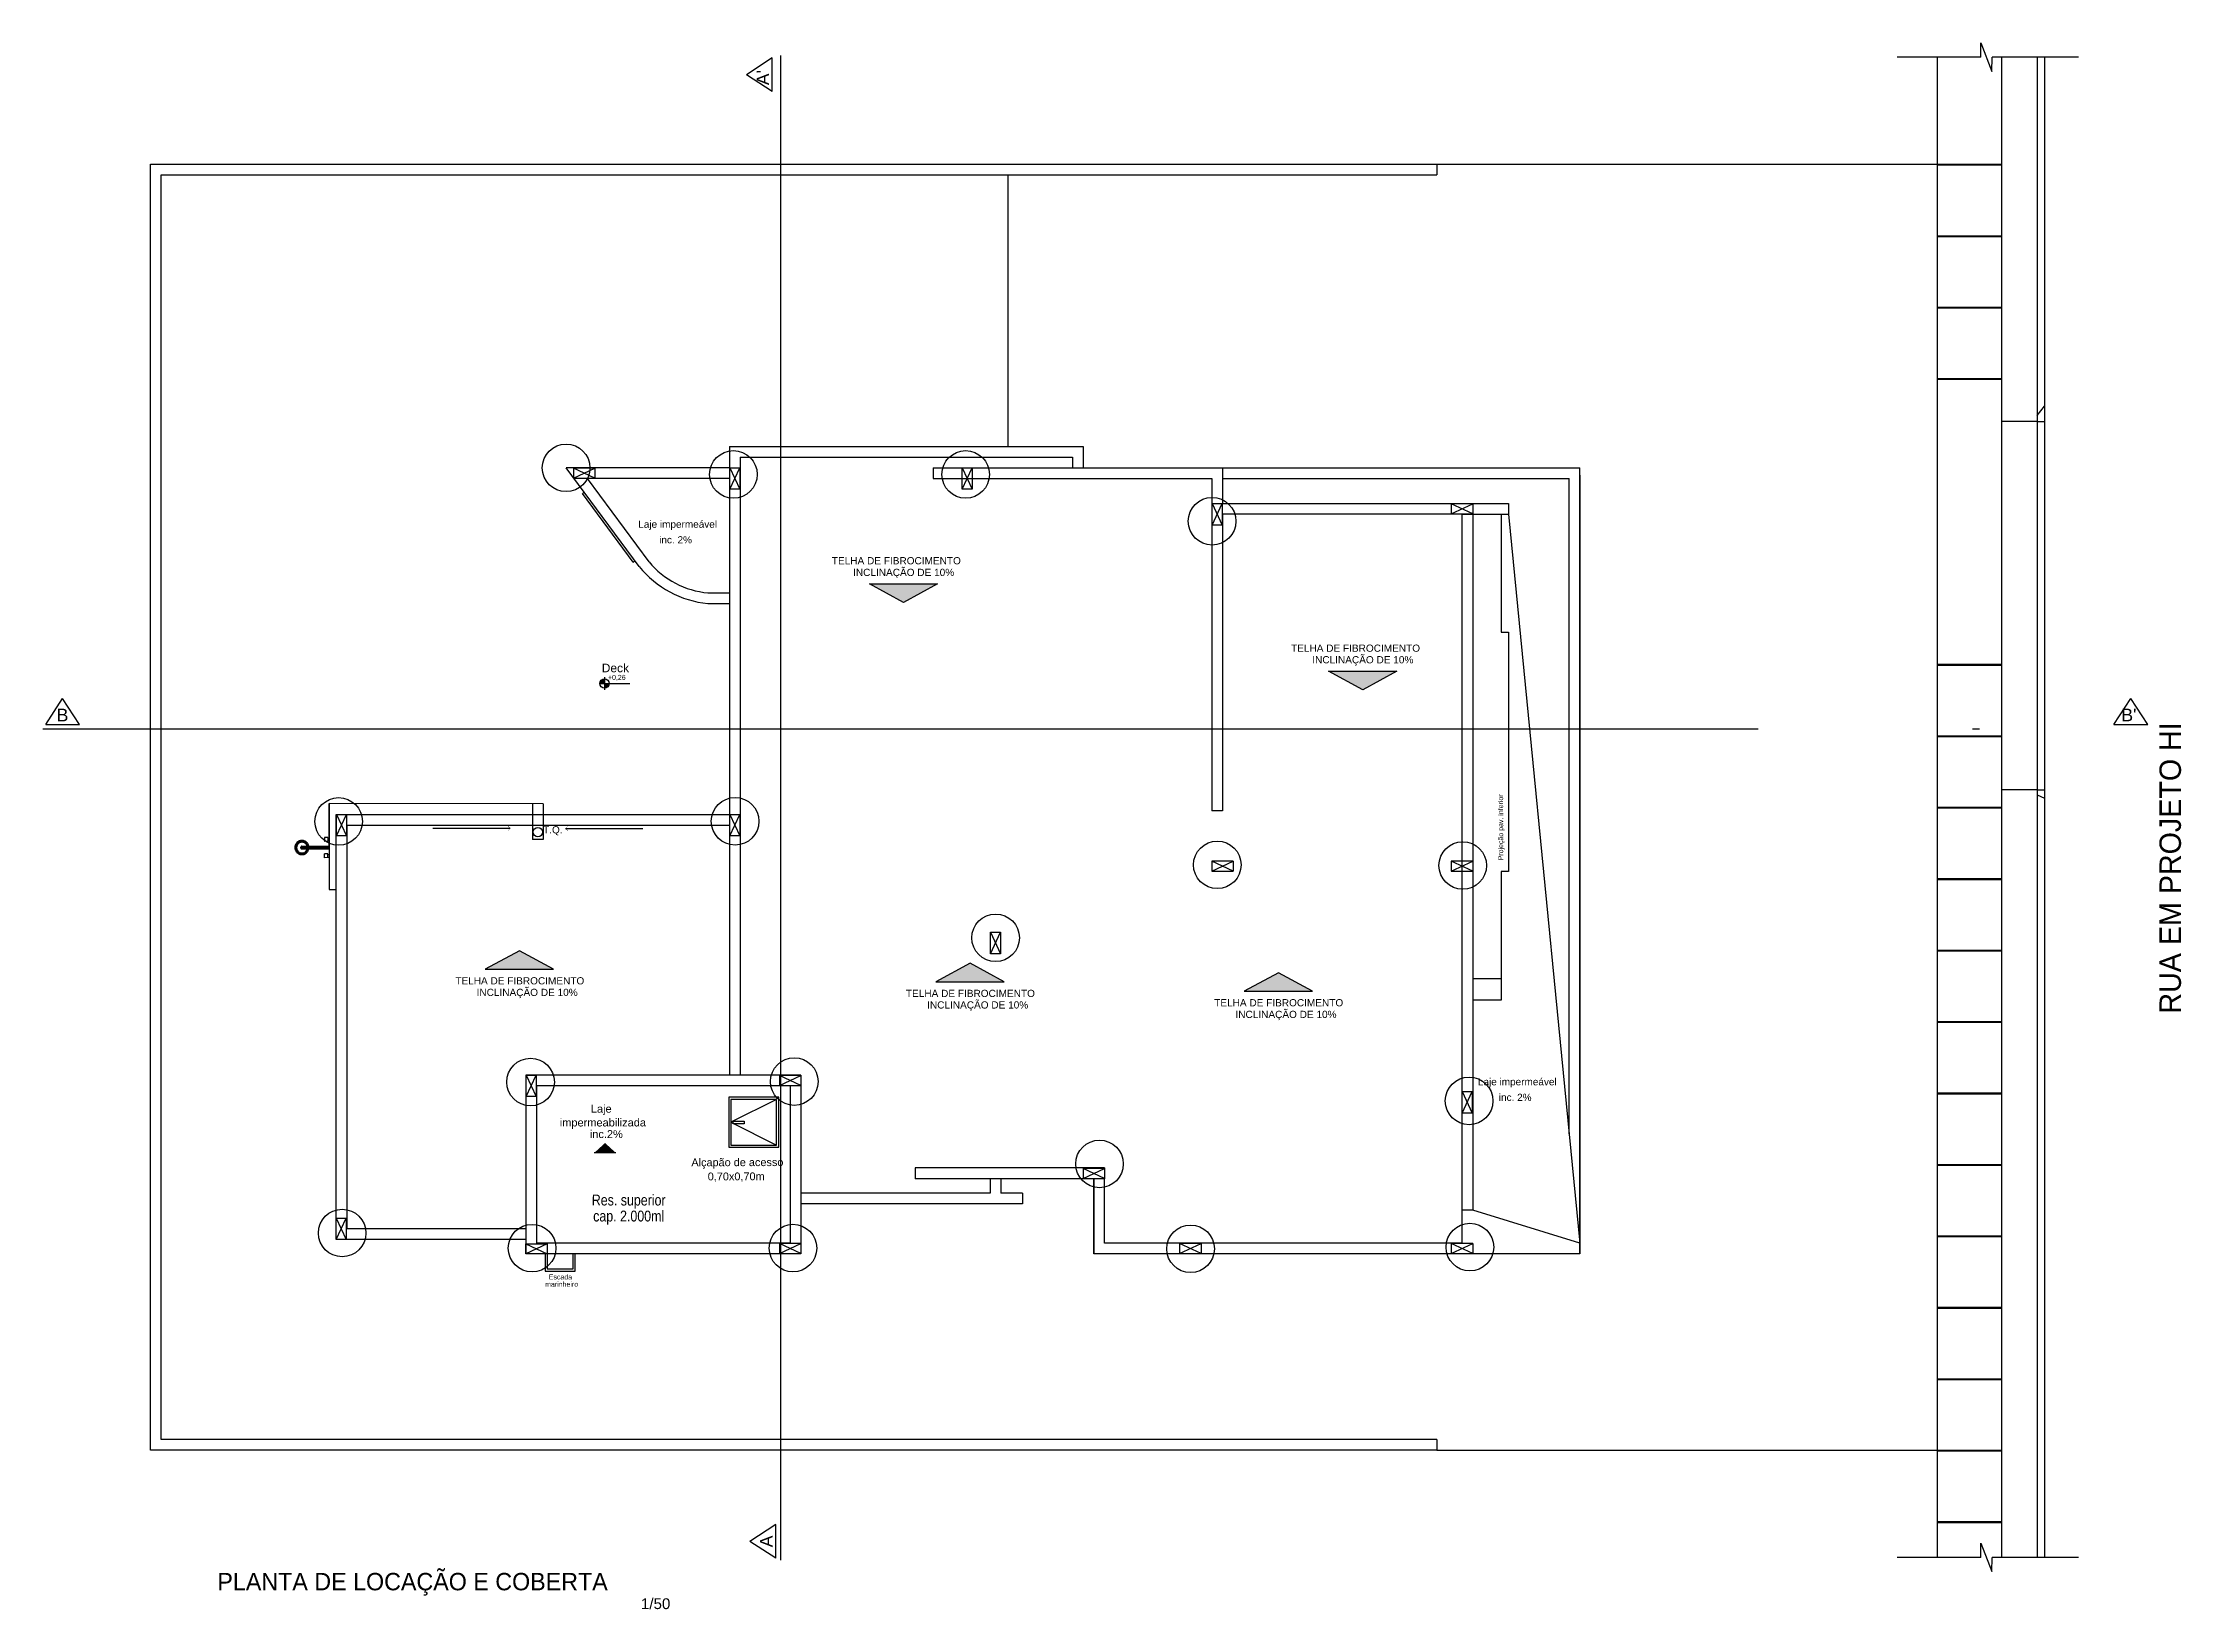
# Model space of a CAD drawing. Header units: millimetres. Extents: x 527 to 556.9, y 328.2 to 350.1.
import ezdxf

# ---------------------------------------------------------------- set-up
doc = ezdxf.new("R2010")
doc.units = ezdxf.units.MM
for name, pattern in [('ACAD_ISO02W100', [15, 12, -3]), ('ACAD_ISO04W100', [30, 24, -3, 0, -3]), ('DASHED', [70, 50, -20])]:
    doc.linetypes.add(name, pattern=pattern)
for name, color, linetype in [('Bwc eletros móveis textos', 7, 'Continuous'), ('cota', 7, 'Continuous'), ('Linha corte', 1, 'ACAD_ISO04W100'), ('LINHAS GERAIS', 7, 'Continuous'), ('LINHAS GERAIS.', 7, 'Continuous'), ('Parede', 210, 'Continuous'), ('PAREDE CORTADA 0.6', 210, 'Continuous'), ('PAREDE CORTE 02', 121, 'Continuous'), ('PAREDE CORTE 03', 151, 'Continuous'), ('PAREDE CORTE 04', 201, 'Continuous'), ('PAREDE CORTE 05', 50, 'Continuous'), ('PILAR', 3, 'Continuous'), ('PILAR 1', 3, 'Continuous'), ('projeção', 7, 'ACAD_ISO02W100'), ('texto', 7, 'Continuous'), ('TEXTO-02', 7, 'Continuous')]:
    doc.layers.add(name, color=color, linetype=linetype)
doc.styles.add('100-ANOTAÇÃO', font='ARIALN.TTF', dxfattribs={"height": 0.17})
doc.styles.add('ARIAL NARROW', font='ARIALN.TTF')
doc.styles.add('CP', font='swiss.ttf', dxfattribs={"height": 0.12})
doc.styles.get("Standard").update_dxf_attribs({"font": 'arial.ttf'})
doc.styles.add('STYLE1', font='arial.ttf', dxfattribs={"height": 0.35})
doc.styles.add('TEXTO-NEUTRO2', font='')
doc.styles.add('Utsaah', font='', dxfattribs={"height": 0.147484})
doc.styles.get('TEXTO-NEUTRO2').set_extended_font_data('AvantGarde Bk BT')
doc.styles.get('Utsaah').set_extended_font_data('Utsaah')
doc.dimstyles.new('1-50', dxfattribs={"dimscale": 50, "dimtxt": 0.0017, "dimasz": 0.0011, "dimexe": 0.02, "dimexo": 0.04, "dimgap": 0.0008, "dimtad": 1, "dimzin": 4, "dimdsep": 46, "dimtxsty": 'ARIAL NARROW', "dimblk": 'BLOCO-COTA', "dimcen": 0.0013, "dimse1": 1, "dimse2": 1, "dimsd1": 1, "dimsd2": 1, "dimclrd": 256, "dimclre": 256, "dimclrt": 7, "dimaunit": 1, "dimadec": 1, "dimazin": 0, "dimtfac": 1, "dimtix": 1, "dimtmove": 2, "dimatfit": 3, "dimldrblk": 'SETA', "dimfxl": 1, "dimtolj": 1, "dimtzin": 4, "dimarcsym": 0})

# ---------------------------------------------------------------- blocks, each defined once
blk = doc.blocks.new('wefw')
at = {"layer": 'LINHAS GERAIS.'}
for p, q in [((2057.71, 1201.165), (2057.69, 1201.165)), ((2057.71, 1201.13), (2057.69, 1201.13)), ((2057.71, 1201.172), (2057.755, 1201.176)), ((2057.71, 1201.172), (2057.71, 1201.122)), ((2057.71, 1201.122), (2057.755, 1201.119)), ((2057.755, 1201.176), (2057.755, 1201.119)), ((2057.71, 1200.936), (2057.69, 1200.936)), ((2057.71, 1200.902), (2057.69, 1200.902)), ((2057.71, 1200.944), (2057.755, 1200.947)), ((2057.71, 1200.894), (2057.71, 1200.944)), ((2057.71, 1200.894), (2057.755, 1200.89)), ((2057.755, 1200.89), (2057.755, 1200.947))]:
    blk.add_line(p, q, dxfattribs=at)
at = {"layer": 'Parede', "color": 7, "linetype": 'DASHED', "lineweight": 50, "ltscale": 0.2}
for p, q in [((2058.073, 1201.047), (2057.69, 1201.047)), ((2058.073, 1201.019), (2057.69, 1201.019))]:
    blk.add_line(p, q, dxfattribs=at)
for centre, radius, start, end in [((2058.071, 1201.033), 0.0944, 188.4801, 171.5199), ((2058.071, 1201.033), 0.0793, 190.118, 169.882), ((2058.073, 1201.033), 0.0139, 270, 90)]:
    blk.add_arc(centre, radius, start, end, dxfattribs=at)
blk = doc.blocks.new('BLOCO-COTA')
at = {"color": 0, "linetype": 'ByBlock'}
for p, q in [((0, -1.5), (0, 1.5)), ((-1, 0), (1, 0))]:
    blk.add_line(p, q, dxfattribs=at)
at = {"const_width": 0.2}
blk.add_lwpolyline([(-0.53, -0.53), (0.53, 0.53)], dxfattribs=at)
blk = doc.blocks.new('SETA')
at = {"color": 0}
blk.add_line((0, 0), (-1.5, 0), dxfattribs=at)
at = {"color": 0, "const_width": 0.1}
blk.add_lwpolyline([(-0.57, 0.57), (0, 0), (-0.57, -0.57)], dxfattribs=at)
blk = doc.blocks.new('trtrtrrrrt')
at = {"layer": 'Bwc eletros móveis textos', "color": 1, "ltscale": 100}
for p, q in [((2187.516, 1351.161), (2187.156, 1350.926)), ((2187.516, 1350.69), (2187.516, 1351.161)), ((2187.516, 1350.69), (2187.156, 1350.926)), ((2177.351, 1341.833), (2177.587, 1342.194)), ((2177.823, 1341.833), (2177.587, 1342.194)), ((2206.29, 1341.833), (2206.526, 1342.194)), ((2206.762, 1341.833), (2206.526, 1342.194)), ((2177.351, 1341.833), (2177.823, 1341.833)), ((2206.29, 1341.833), (2206.762, 1341.833)), ((2187.565, 1330.634), (2187.204, 1330.398)), ((2187.565, 1330.163), (2187.565, 1330.634)), ((2187.565, 1330.163), (2187.204, 1330.398))]:
    blk.add_line(p, q, dxfattribs=at)
at = {"layer": 'Linha corte'}
for p, q in [((2187.639, 1330.136), (2187.638, 1351.194)), ((2177.31, 1341.77), (2206.783, 1341.77))]:
    blk.add_line(p, q, dxfattribs=at)
at = {"layer": 'Bwc eletros móveis textos', "color": 1, "ltscale": 100, "width": 1.30642, "attachment_point": 3}
for s, insert, char_height, rotation in [("A'", (2187.297, 1350.992), 0.1765, 89.9723), ('B', (2177.669, 1342.053), 0.177, 359.9723), ("B'", (2206.605, 1342.053), 0.1765, 359.9723), ('A', (2187.346, 1330.48), 0.177, 89.9723)]:
    blk.add_mtext(s, dxfattribs=dict(at, insert=insert, char_height=char_height, rotation=rotation))

msp = doc.modelspace()

# ---------------------------------------------------------------- hatches: boundary and pattern name
at = {"layer": 'Bwc eletros móveis textos'}
h = msp.add_hatch(color=256, dxfattribs=at)
h.dxf.hatch_style = 1
h.paths.add_polyline_path([(534.713, 334.547), (535.013, 334.548), (534.863, 334.685)])
at = {"layer": 'cota'}
h = msp.add_hatch(color=256, dxfattribs=at)
h.dxf.hatch_style = 1
h.paths.add_polyline_path([(539.039, 342.251), (539.515, 342.511), (538.562, 342.511)])
h = msp.add_hatch(color=256, dxfattribs=at)
h.dxf.hatch_style = 1
h.paths.add_polyline_path([(545.464, 341.028), (545.94, 341.288), (544.987, 341.288)])
h = msp.add_hatch(color=256, dxfattribs=at)
h.dxf.hatch_style = 1
h.paths.add_polyline_path([(533.665, 337.377), (534.141, 337.116), (533.188, 337.116)])
h = msp.add_hatch(color=256, dxfattribs=at)
h.dxf.hatch_style = 1
h.paths.add_polyline_path([(539.97, 337.201), (540.446, 336.941), (539.493, 336.941)])
h = msp.add_hatch(color=256, dxfattribs=at)
h.dxf.hatch_style = 1
h.paths.add_polyline_path([(544.284, 337.069), (544.76, 336.809), (543.807, 336.809)])
at = {"layer": 'LINHAS GERAIS.'}
h = msp.add_hatch(color=256, dxfattribs=at)
h.paths.add_polyline_path([(534.855, 341.18, 0.414214), (534.791, 341.116), (534.855, 341.116)])
h.paths.add_polyline_path([(534.919, 341.116), (534.855, 341.116), (534.855, 341.053, 0.414214)])

# ---------------------------------------------------------------- linework, layer by layer
at = {"layer": 'Bwc eletros móveis textos'}
msp.add_line((535.013, 334.548), (534.713, 334.547), dxfattribs=at)
at = {"layer": 'cota'}
for points in [[(539.039, 342.251), (539.039, 342.251), (538.562, 342.511), (539.515, 342.511)], [(545.464, 341.028), (545.464, 341.028), (544.987, 341.288), (545.94, 341.288)], [(533.665, 337.377), (533.665, 337.377), (533.188, 337.116), (534.141, 337.116)], [(539.97, 337.201), (539.97, 337.201), (539.493, 336.941), (540.446, 336.941)], [(544.284, 337.069), (544.284, 337.069), (543.807, 336.809), (544.76, 336.809)]]:
    msp.add_lwpolyline(points, close=True, dxfattribs=at)
at = {"layer": 'Linha corte'}
for p, q in [((554.111, 349.885), (554.111, 350.085)), ((554.111, 350.085), (554.269, 349.685)), ((554.111, 349.885), (554.111, 350.085)), ((554.111, 350.085), (554.269, 349.685)), ((554.111, 349.885), (552.943, 349.885)), ((554.269, 349.685), (554.271, 349.885)), ((555.48, 349.885), (554.271, 349.885)), ((554.111, 328.885), (552.943, 328.885)), ((554.111, 328.885), (552.943, 328.885)), ((554.111, 328.885), (554.111, 329.085)), ((554.111, 329.085), (554.269, 328.685)), ((554.111, 328.885), (554.111, 329.085)), ((554.111, 329.085), (554.269, 328.685)), ((554.269, 328.685), (554.271, 328.885)), ((555.48, 328.885), (554.271, 328.885))]:
    msp.add_line(p, q, dxfattribs=at)
at = {"layer": 'LINHAS GERAIS'}
for p, q in [((553.503, 349.885), (553.503, 328.885)), ((554.403, 349.885), (554.403, 328.885)), ((554.903, 349.885), (554.903, 328.885)), ((555.003, 349.885), (555.003, 328.885)), ((546.504, 348.385), (553.503, 348.385)), ((540.505, 344.435), (540.505, 348.235)), ((554.903, 344.868), (555.003, 344.999)), ((554.903, 344.785), (554.403, 344.785)), ((554.903, 344.785), (555.003, 344.785)), ((543.503, 344.135), (548.503, 344.135)), ((534.546, 343.776), (534.57, 343.794)), ((543.503, 343.985), (548.353, 343.985)), ((548.503, 344.035), (548.503, 333.135)), ((535.258, 342.817), (534.546, 343.776)), ((535.258, 342.817), (535.282, 342.835)), ((554.903, 339.628), (554.403, 339.628)), ((554.903, 339.628), (555.003, 339.628)), ((554.903, 339.559), (555.003, 339.512)), ((534.025, 333.135), (534.025, 332.893)), ((534.055, 333.135), (534.055, 332.923)), ((534.416, 332.923), (534.416, 333.135)), ((534.446, 332.893), (534.446, 333.135)), ((534.025, 332.893), (534.446, 332.893)), ((534.055, 332.923), (534.416, 332.923)), ((546.503, 330.385), (553.503, 330.385))]:
    msp.add_line(p, q, dxfattribs=at)
at = {"layer": 'LINHAS GERAIS', "color": 8}
for p, q in [((553.503, 348.385), (554.403, 348.385)), ((553.503, 348.375), (554.403, 348.375)), ((553.503, 347.385), (554.403, 347.385)), ((553.503, 347.375), (554.403, 347.375)), ((553.503, 346.385), (554.403, 346.385)), ((553.503, 346.375), (554.403, 346.375)), ((553.503, 345.385), (554.403, 345.385)), ((553.503, 345.375), (554.403, 345.375)), ((553.503, 341.385), (554.403, 341.385)), ((553.503, 341.375), (554.403, 341.375)), ((553.503, 340.385), (554.403, 340.385)), ((553.503, 340.375), (554.403, 340.375)), ((553.503, 339.385), (554.403, 339.385)), ((553.503, 339.375), (554.403, 339.375)), ((553.503, 338.385), (554.403, 338.385)), ((553.503, 338.375), (554.403, 338.375)), ((553.503, 337.385), (554.403, 337.385)), ((553.503, 337.375), (554.403, 337.375)), ((553.503, 336.385), (554.403, 336.385)), ((553.503, 336.375), (554.403, 336.375)), ((553.503, 335.385), (554.403, 335.385)), ((553.503, 335.375), (554.403, 335.375)), ((553.503, 334.385), (554.403, 334.385)), ((553.503, 334.375), (554.403, 334.375)), ((553.503, 333.385), (554.403, 333.385)), ((553.503, 333.375), (554.403, 333.375)), ((553.503, 332.385), (554.403, 332.385)), ((553.503, 332.375), (554.403, 332.375)), ((553.503, 331.385), (554.403, 331.385)), ((553.503, 331.375), (554.403, 331.375)), ((553.503, 330.385), (554.403, 330.385)), ((553.503, 330.375), (554.403, 330.375)), ((553.503, 329.385), (554.403, 329.385)), ((553.503, 329.375), (554.403, 329.375))]:
    msp.add_line(p, q, dxfattribs=at)
at = {"layer": 'LINHAS GERAIS', "linetype": 'ACAD_ISO02W100'}
msp.add_line((533.997, 338.932), (533.847, 338.932), dxfattribs=at)
at = {"layer": 'LINHAS GERAIS'}
msp.add_circle((533.924, 339.036), 0.066, dxfattribs=at)
at = {"layer": 'LINHAS GERAIS.'}
for p, q in [((548.503, 335.485), (548.503, 344.135)), ((548.353, 334.815), (548.353, 343.985)), ((534.791, 341.116), (535.211, 341.116)), ((534.791, 341.116), (534.919, 341.116)), ((534.855, 341.207), (534.855, 341.026)), ((548.503, 333.285), (548.503, 335.485))]:
    msp.add_line(p, q, dxfattribs=at)
for points in [[(536.593, 334.625), (537.293, 334.625), (537.293, 335.325), (536.593, 335.325)], [(536.623, 334.655), (537.263, 334.655), (537.263, 335.295), (536.623, 335.295)], [(536.656, 334.991), (536.809, 334.991), (536.809, 334.955), (536.656, 334.955)]]:
    msp.add_lwpolyline(points, close=True, dxfattribs=at)
msp.add_circle((534.855, 341.116), 0.064, dxfattribs=at)
at = {"layer": 'PAREDE CORTADA 0.6'}
for p, q in [((531.003, 338.834), (531.003, 339.435)), ((536.753, 339.285), (536.753, 337.635)), ((536.603, 338.485), (536.603, 335.635)), ((537.603, 335.635), (533.753, 335.635)), ((533.753, 335.635), (533.753, 333.135)), ((537.603, 335.635), (537.603, 333.135)), ((537.603, 333.135), (533.753, 333.135))]:
    msp.add_line(p, q, dxfattribs=at)
at = {"layer": 'PAREDE CORTADA 0.6', "color": 7, "linetype": 'ACAD_ISO02W100'}
for p, q in [((533.847, 339.433), (533.847, 338.932)), ((533.997, 339.285), (533.997, 338.932))]:
    msp.add_line(p, q, dxfattribs=at)
at = {"layer": 'PAREDE CORTE 02'}
for p, q in [((531.003, 339.435), (531.003, 338.235)), ((533.997, 339.433), (531.003, 339.435)), ((533.997, 339.433), (533.997, 339.285)), ((531.003, 338.235), (531.103, 338.235))]:
    msp.add_line(p, q, dxfattribs=at)
at = {"layer": 'PAREDE CORTE 03'}
for p, q in [((528.503, 330.385), (528.503, 348.385)), ((528.503, 348.385), (546.503, 348.385)), ((546.503, 348.385), (546.503, 348.235)), ((528.653, 330.535), (528.653, 348.235)), ((528.653, 348.235), (546.503, 348.235)), ((535.342, 342.754), (534.318, 344.135)), ((536.603, 344.135), (534.318, 344.135)), ((535.479, 342.82), (534.618, 343.985)), ((536.603, 343.985), (534.618, 343.985)), ((536.303, 342.385), (536.603, 342.385)), ((536.303, 342.235), (536.603, 342.235)), ((531.103, 333.335), (531.103, 339.285)), ((531.103, 339.285), (536.603, 339.285)), ((531.253, 333.485), (531.253, 339.135)), ((531.253, 339.135), (536.603, 339.135)), ((533.753, 333.335), (531.103, 333.335)), ((533.753, 333.485), (531.253, 333.485)), ((546.503, 330.385), (528.503, 330.385)), ((546.503, 330.535), (528.653, 330.535)), ((546.503, 330.535), (546.503, 330.385))]:
    msp.add_line(p, q, dxfattribs=at)
for centre, radius, start, end in [((536.433, 343.626), 1.396, 218.6372, 264.6733), ((536.409, 343.586), 1.205, 219.4785, 264.9766)]:
    msp.add_arc(centre, radius, start, end, dxfattribs=at)
at = {"layer": 'PAREDE CORTE 04'}
for p, q in [((536.603, 344.435), (536.603, 335.635)), ((536.603, 344.435), (541.553, 344.435)), ((541.553, 344.435), (541.553, 344.135)), ((536.753, 344.285), (536.753, 335.635)), ((536.753, 344.285), (541.403, 344.285)), ((541.403, 344.285), (541.403, 344.135)), ((543.503, 343.635), (547.503, 343.635)), ((547.503, 343.635), (547.503, 343.485)), ((546.853, 343.485), (543.503, 343.485)), ((546.853, 343.485), (546.853, 333.285)), ((547.503, 343.485), (548.503, 333.285)), ((540.253, 333.985), (537.603, 333.985)), ((540.253, 334.185), (540.253, 333.985)), ((540.403, 334.185), (540.403, 333.985)), ((540.403, 334.185), (540.403, 333.985)), ((540.703, 333.985), (540.403, 333.985)), ((540.703, 333.985), (540.703, 333.835)), ((541.703, 334.185), (541.703, 333.135)), ((541.703, 333.135), (541.703, 334.185)), ((541.853, 333.285), (541.853, 334.185)), ((540.703, 333.835), (537.603, 333.835)), ((548.503, 333.135), (541.703, 333.135)), ((546.853, 333.285), (541.853, 333.285)), ((548.503, 333.135), (548.503, 333.285))]:
    msp.add_line(p, q, dxfattribs=at)
at = {"layer": 'PAREDE CORTE 05'}
for p, q in [((539.455, 344.135), (543.503, 344.135)), ((539.455, 344.135), (539.455, 343.985)), ((543.503, 344.135), (543.503, 344.135)), ((543.503, 344.135), (543.503, 343.635)), ((539.453, 343.985), (543.353, 343.985)), ((543.353, 343.985), (543.353, 339.335)), ((543.503, 343.485), (543.503, 339.335)), ((543.503, 339.335), (543.353, 339.335)), ((539.203, 334.335), (539.203, 334.185)), ((541.853, 334.335), (539.203, 334.335)), ((541.853, 334.335), (541.853, 334.185)), ((541.853, 334.185), (539.203, 334.185))]:
    msp.add_line(p, q, dxfattribs=at)
at = {"layer": 'PILAR'}
for p, q in [((536.608, 343.835), (536.748, 344.135)), ((536.608, 344.135), (536.748, 343.835)), ((539.858, 343.835), (539.998, 344.135)), ((539.858, 344.135), (539.998, 343.835)), ((534.422, 343.99), (534.722, 343.99)), ((543.358, 343.335), (543.498, 343.635)), ((543.358, 343.635), (543.498, 343.335)), ((546.703, 343.491), (547.003, 343.491)), ((531.108, 338.985), (531.248, 339.285)), ((531.108, 339.285), (531.248, 338.985)), ((536.608, 338.985), (536.748, 339.285)), ((536.608, 339.285), (536.748, 338.985)), ((543.353, 338.49), (543.653, 338.49)), ((546.703, 338.49), (547.003, 338.49)), ((540.258, 337.335), (540.398, 337.635)), ((540.258, 337.635), (540.398, 337.335)), ((533.758, 335.335), (533.898, 335.635)), ((533.758, 335.635), (533.898, 335.335)), ((537.303, 335.49), (537.603, 335.49)), ((546.858, 335.104), (546.998, 335.404)), ((546.858, 335.404), (546.998, 335.104)), ((541.553, 334.19), (541.853, 334.19)), ((531.103, 333.635), (531.243, 333.335)), ((531.103, 333.335), (531.243, 333.635)), ((533.753, 333.275), (534.053, 333.135)), ((534.053, 333.275), (533.753, 333.135)), ((537.303, 333.14), (537.603, 333.14)), ((542.903, 333.14), (543.203, 333.14)), ((546.703, 333.14), (547.003, 333.14))]:
    msp.add_line(p, q, dxfattribs=at)
for points in [[(534.722, 344.13), (534.722, 343.99), (534.422, 344.13), (534.422, 343.99), (534.722, 344.13), (534.422, 344.13)], [(547.003, 343.631), (547.003, 343.491), (546.703, 343.631), (546.703, 343.491), (547.003, 343.631), (546.703, 343.631)], [(543.653, 338.63), (543.653, 338.49), (543.353, 338.63), (543.353, 338.49), (543.653, 338.63), (543.353, 338.63)], [(547.003, 338.63), (547.003, 338.49), (546.703, 338.63), (546.703, 338.49), (547.003, 338.63), (546.703, 338.63)], [(537.603, 335.63), (537.603, 335.49), (537.303, 335.63), (537.303, 335.49), (537.603, 335.63), (537.303, 335.63)], [(541.853, 334.33), (541.853, 334.19), (541.553, 334.33), (541.553, 334.19), (541.853, 334.33), (541.553, 334.33)], [(537.603, 333.28), (537.603, 333.14), (537.303, 333.28), (537.303, 333.14), (537.603, 333.28), (537.303, 333.28)], [(543.203, 333.28), (543.203, 333.14), (542.903, 333.28), (542.903, 333.14), (543.203, 333.28), (542.903, 333.28)], [(547.003, 333.28), (547.003, 333.14), (546.703, 333.28), (546.703, 333.14), (547.003, 333.28), (546.703, 333.28)]]:
    msp.add_lwpolyline(points, dxfattribs=at)
for points in [[(536.748, 344.135), (536.748, 343.835), (536.608, 343.835), (536.608, 344.135)], [(539.998, 344.135), (539.998, 343.835), (539.858, 343.835), (539.858, 344.135)], [(543.498, 343.635), (543.498, 343.335), (543.358, 343.335), (543.358, 343.635)], [(531.248, 339.285), (531.248, 338.985), (531.108, 338.985), (531.108, 339.285)], [(536.748, 339.285), (536.748, 338.985), (536.608, 338.985), (536.608, 339.285)], [(540.398, 337.635), (540.398, 337.335), (540.258, 337.335), (540.258, 337.635)], [(533.898, 335.635), (533.898, 335.335), (533.758, 335.335), (533.758, 335.635)], [(546.998, 335.404), (546.998, 335.104), (546.858, 335.104), (546.858, 335.404)], [(531.103, 333.635), (531.243, 333.635), (531.243, 333.335), (531.103, 333.335)], [(534.053, 333.135), (533.753, 333.135), (533.753, 333.275), (534.053, 333.275)]]:
    msp.add_lwpolyline(points, close=True, dxfattribs=at)
at = {"layer": 'PILAR 1'}
for centre in [(534.318, 344.135), (536.659, 344.043), (539.909, 344.043), (543.357, 343.388), (531.136, 339.186), (536.683, 339.188), (543.43, 338.578), (546.864, 338.569), (540.328, 337.557), (533.821, 335.538), (537.511, 335.545), (546.953, 335.274), (541.782, 334.392), (531.185, 333.425), (533.843, 333.213), (537.493, 333.214), (543.056, 333.204), (546.964, 333.228)]:
    msp.add_circle(centre, 0.333, dxfattribs=at)
at = {"layer": 'projeção'}
for p, q in [((546.853, 343.485), (547.503, 343.485)), ((547.003, 343.485), (547.003, 333.744)), ((547.403, 343.485), (547.403, 341.835)), ((547.403, 341.835), (547.503, 341.835)), ((547.503, 341.835), (547.503, 338.485)), ((547.503, 338.485), (547.403, 338.485)), ((547.403, 338.485), (547.403, 336.685)), ((547.403, 336.985), (547.003, 336.985)), ((547.403, 336.685), (547.003, 336.685)), ((537.453, 335.485), (533.903, 335.485)), ((533.903, 335.485), (533.903, 333.285)), ((537.453, 335.485), (537.453, 333.285)), ((537.263, 335.295), (536.623, 334.975)), ((536.623, 334.975), (537.263, 334.655)), ((547.003, 333.744), (546.853, 333.744)), ((548.503, 333.285), (547.003, 333.744)), ((537.453, 333.285), (533.903, 333.285))]:
    msp.add_line(p, q, dxfattribs=at)

# ---------------------------------------------------------------- block references
at = {"layer": 'LINHAS GERAIS'}
msp.add_blockref('trtrtrrrrt', (-1650.314, -1001.289), dxfattribs=at)
at = {"layer": 'LINHAS GERAIS.', "rotation": 180}
msp.add_blockref('wefw', (2588.693, 1539.853), dxfattribs=at)

# ---------------------------------------------------------------- texts
at = {"layer": 'LINHAS GERAIS'}
for s, height, style, p in [('Laje impermeável', 0.1, 'CP', (535.328, 343.296)), ('inc. 2%%%', 0.1, 'CP', (535.621, 343.078)), ('Laje impermeável', 0.1, 'CP', (547.076, 335.492)), ('inc. 2%%%', 0.1, 'CP', (547.369, 335.274)), ('PLANTA DE LOCAÇÃO E COBERTA', 0.24338, 'Utsaah', (529.439, 328.424))]:
    msp.add_text(s, height=height, dxfattribs=dict(at, style=style)).set_placement(p)
at = {"layer": 'LINHAS GERAIS.'}
for s, height, rotation, style, p in [('TELHA DE FIBROCIMENTO', 0.10067, 359.9974, 'STYLE1', (538.037, 342.785)), ('INCLINAÇÃO DE 10%%%', 0.10067, 359.9974, 'STYLE1', (538.334, 342.622)), ('TELHA DE FIBROCIMENTO', 0.10067, 359.9974, 'STYLE1', (544.462, 341.561)), ('INCLINAÇÃO DE 10%%%', 0.10067, 359.9974, 'STYLE1', (544.759, 341.399)), ('Projeção pav. inferior', 0.07, 90.0272, 'STYLE1', (547.43, 338.641)), ('T.Q.', 0.1, 0.0272, 'STYLE1', (533.997, 339.019)), ('TELHA DE FIBROCIMENTO', 0.10067, 359.9974, 'STYLE1', (532.768, 336.905)), ('INCLINAÇÃO DE 10%%%', 0.10067, 359.9974, 'STYLE1', (533.066, 336.743)), ('TELHA DE FIBROCIMENTO', 0.10067, 359.9974, 'STYLE1', (539.073, 336.729)), ('INCLINAÇÃO DE 10%%%', 0.10067, 359.9974, 'STYLE1', (539.37, 336.567)), ('TELHA DE FIBROCIMENTO', 0.10067, 359.9974, 'STYLE1', (543.387, 336.598)), ('INCLINAÇÃO DE 10%%%', 0.10067, 359.9974, 'STYLE1', (543.684, 336.435)), ('Laje ', 0.1102, 0.0377, 'STYLE1', (534.665, 335.109)), ('impermeabilizada', 0.11022, 0.0377, 'STYLE1', (534.23, 334.916)), ('inc.2%%%', 0.1102, 0.0377, 'STYLE1', (534.65, 334.754)), ('Res. superior', 0.15153, 359.9444, '100-ANOTAÇÃO', (534.678, 333.811)), ('cap. 2.000ml', 0.15153, 359.9444, '100-ANOTAÇÃO', (534.697, 333.587)), ('marinheiro', 0.07, 0.0272, 'STYLE1', (534.025, 332.673)), ('Escada', 0.07, 0.0272, 'STYLE1', (534.076, 332.775))]:
    msp.add_text(s, height=height, rotation=rotation, dxfattribs=dict(at, style=style)).set_placement(p)
for s, height, p in [('Alçapão de acesso', 0.10911, (536.071, 334.359)), ('0,70x0,70m', 0.1091, (536.3, 334.162))]:
    msp.add_text(s, height=height, rotation=0.1389, dxfattribs=at).set_placement(p)
at = {"layer": 'texto', "style": 'CP'}
for s, height, p in [('Deck', 0.12, (534.817, 341.274)), ('+0,26', 0.07, (534.904, 341.167))]:
    msp.add_text(s, height=height, dxfattribs=at).set_placement(p)
at = {"layer": 'TEXTO-02', "style": 'TEXTO-NEUTRO2'}
msp.add_text('RUA EM PROJETO HI', height=0.3, rotation=90, dxfattribs=at).set_placement((556.913, 336.496))
at = {"layer": 'TEXTO-02', "style": 'STYLE1'}
msp.add_text('  1/50', height=0.151, dxfattribs=at).set_placement((535.249, 328.161))

# ---------------------------------------------------------------- leaders
at = {"layer": 'LINHAS GERAIS'}
for points in [[(533.536, 339.088), (532.456, 339.088)], [(534.311, 339.088), (535.391, 339.088)]]:
    msp.add_leader(points, dimstyle='1-50', override={"dimgap": 0.0008, "dimtad": 0}, dxfattribs=at)

doc.saveas('drawing.dxf')
